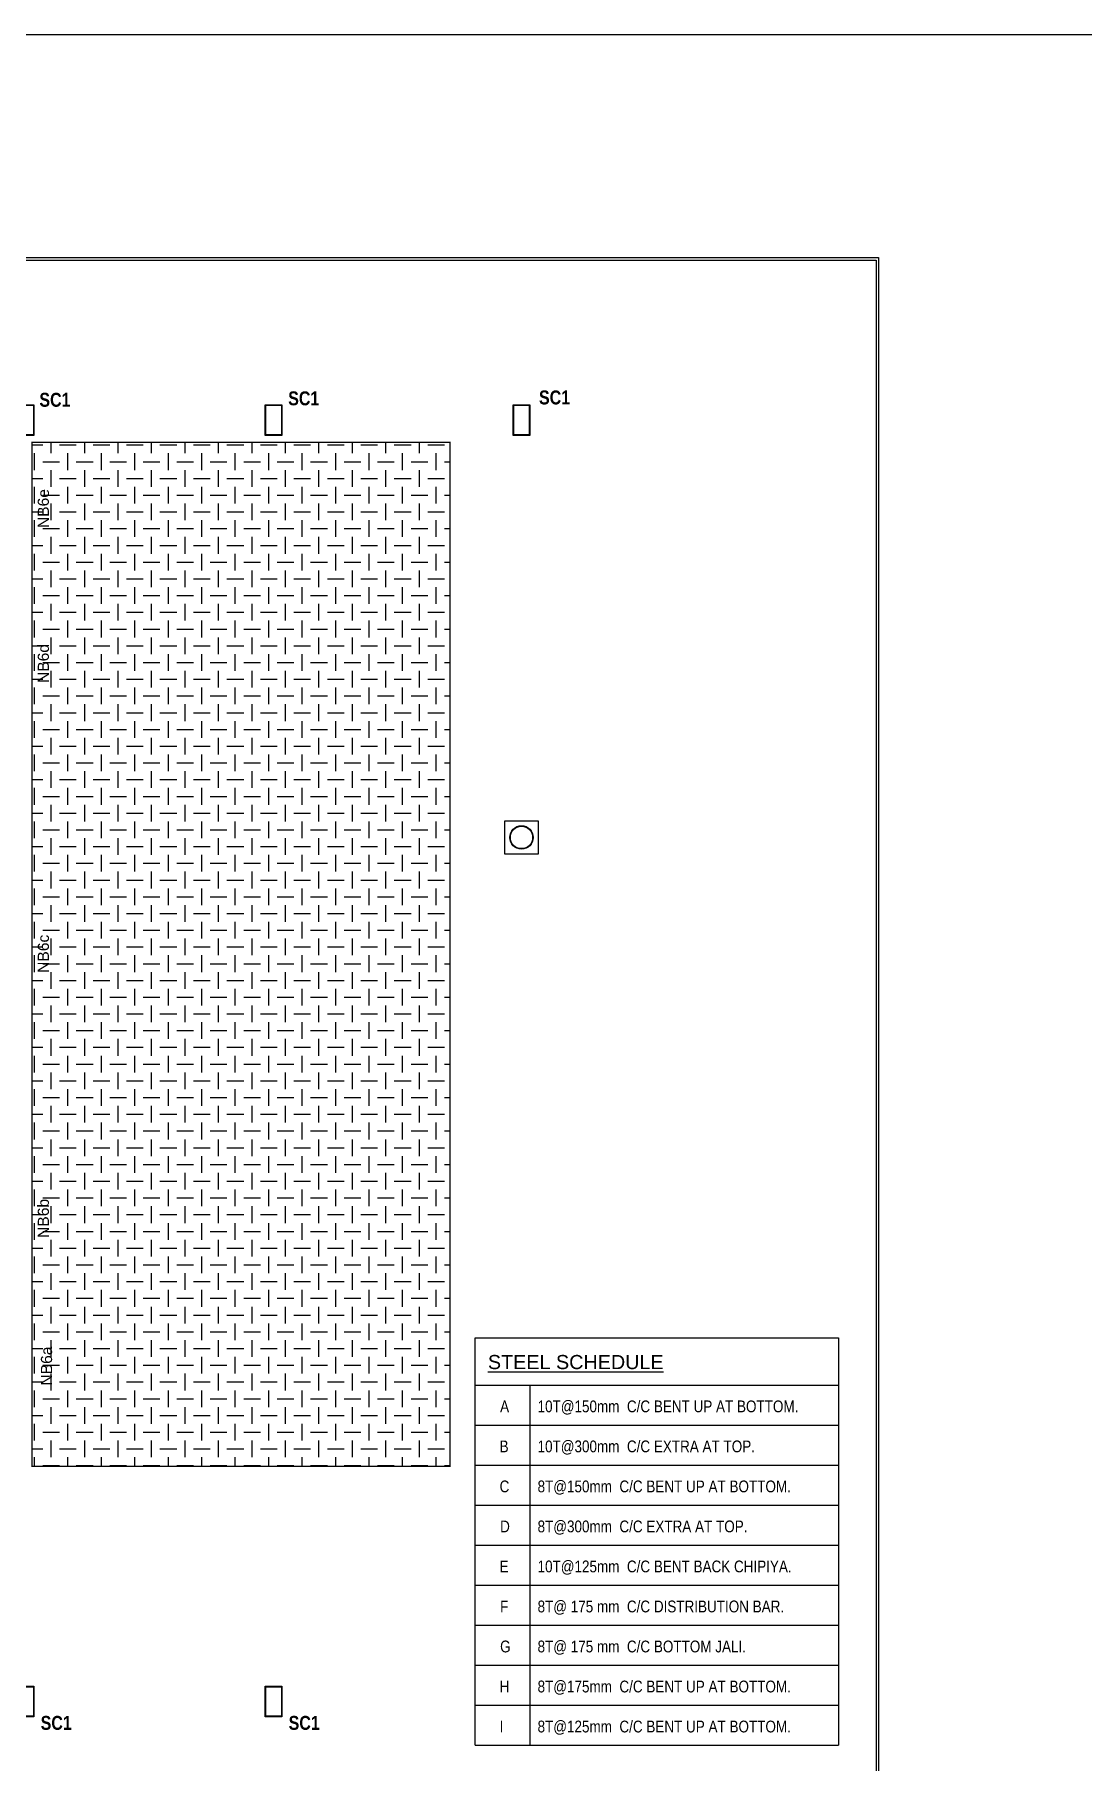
# Model space of a CAD drawing. Header units: millimetres. Extents: x 1864042 to 2029466, y -1645991 to -1593441.
# Drawn here: x 1927952 to 1946754, y -1624421 to -1593441 of the extents above; entities that cross this region are included whole.
import ezdxf

# ---------------------------------------------------------------- set-up
doc = ezdxf.new("R2010")
doc.units = ezdxf.units.MM
doc.header["$MEASUREMENT"] = 0
doc.linetypes.add('1', pattern=[0])
for name, color, linetype in [('BEAM NO', 7, '1'), ('Fabrication', 7, 'Continuous'), ('S-TITTEXT', 7, 'Continuous'), ('STEEL', 1, 'Continuous'), ('Steel Col', 2, 'Continuous'), ('Text', 7, 'Continuous')]:
    doc.layers.add(name, color=color, linetype=linetype)
doc.styles.add('arial', font='arial.ttf')
doc.styles.add('G3-TEXT', font='ARIALNB.TTF', dxfattribs={"height": 3})
doc.styles.add('meer', font='ARIALN.TTF')
doc.styles.get("Standard").update_dxf_attribs({"font": 'arial.ttf'})

# ---------------------------------------------------------------- blocks, each defined once
blk = doc.blocks.new('Fabrication Platform')
at = {"layer": 'Fabrication', "linetype": 'Continuous', "ltscale": 0.25, "transparency": 33554559}
h = blk.add_hatch(dxfattribs=at)
h.set_pattern_fill('CHECKERED', color=8, scale=300)
h.set_pattern_definition([(0, (0, 0), (300, 300), [300, -300]), (90, (150, 150), (-300, 300), [300, -300])])
h.paths.add_polyline_path([(1935398, -1600754), (1927906, -1600754), (1927906, -1619114), (1935398, -1619114)])
at = {"layer": 'Fabrication', "color": 8, "const_width": 25}
blk.add_lwpolyline([(1935398, -1600754), (1927906, -1600754), (1927906, -1619114), (1935398, -1619114)], close=True, dxfattribs=at)
blk = doc.blocks.new('G$CECFCBF78')
at = {"layer": 'Steel Col', "color": 6}
for points in [[(-13505, 1276), (-13205, 1276), (-13205, 726), (-13505, 726)], [(-13495, 1266), (-13215, 1266), (-13215, 736), (-13495, 736)], [(-8705, 1275), (-8405, 1275), (-8405, 725), (-8705, 725)], [(-8695, 1265), (-8415, 1265), (-8415, 735), (-8695, 735)], [(-4260, 1276), (-3960, 1276), (-3960, 726), (-4260, 726)], [(-4250, 1266), (-3970, 1266), (-3970, 736), (-4250, 736)], [(185, 1276), (485, 1276), (485, 726), (185, 726)], [(195, 1266), (475, 1266), (475, 736), (195, 736)], [(4630, 1275), (4930, 1275), (4930, 725), (4630, 725)], [(4640, 1265), (4920, 1265), (4920, 735), (4640, 735)], [(9075, 1275), (9375, 1275), (9375, 725), (9075, 725)], [(9085, 1265), (9365, 1265), (9365, 735), (9085, 735)], [(-13505, -21699), (-13205, -21699), (-13205, -22249), (-13505, -22249)], [(-13495, -21709), (-13215, -21709), (-13215, -22239), (-13495, -22239)], [(-8705, -21699), (-8405, -21699), (-8405, -22249), (-8705, -22249)], [(-8695, -21709), (-8415, -21709), (-8415, -22239), (-8695, -22239)], [(-4260, -21699), (-3960, -21699), (-3960, -22249), (-4260, -22249)], [(-4250, -21709), (-3970, -21709), (-3970, -22239), (-4250, -22239)], [(185, -21699), (485, -21699), (485, -22249), (185, -22249)], [(195, -21709), (475, -21709), (475, -22239), (195, -22239)], [(4630, -21699), (4930, -21699), (4930, -22249), (4630, -22249)], [(4640, -21709), (4920, -21709), (4920, -22239), (4640, -22239)]]:
    blk.add_lwpolyline(points, close=True, dxfattribs=at)
at = {"color": 1, "style": 'G3-TEXT'}
for p in [(-12713, 1002), (583, 1239), (5043, 1265), (9539, 1281), (-7913, 694), (-3468, 695), (-12704, -22310), (-7904, -22310), (-3459, -22310), (606, -22483), (5051, -22483)]:
    blk.add_text('SC1', height=250, dxfattribs=at).set_placement(p)
blk = doc.blocks.new('Steel Col')
at = {"layer": 'Steel Col', "color": 2}
for radius in [210, 200]:
    blk.add_circle((1997102, -1500610), radius, dxfattribs=at)
blk = doc.blocks.new('G$CC2E7649D')
at = {"layer": 'Steel Col', "color": 1}
blk.add_lwpolyline([(17365, -6183), (17965, -6183), (17965, -6783), (17365, -6783)], close=True, dxfattribs=at)
at = {"layer": 'Steel Col', "color": 251}
blk.add_blockref('Steel Col', (-1979437, 1494127), dxfattribs=at)

msp = doc.modelspace()

# ---------------------------------------------------------------- linework, layer by layer
for p, q in [((1935849.2, -1616809), (1942361.8, -1616809)), ((1935849.2, -1624112.9), (1935849.2, -1616809)), ((1935849.2, -1617655.3), (1942361.8, -1617655.3)), ((1936827.6, -1617655.3), (1936827.6, -1624112.9)), ((1935849.2, -1618372.8), (1942361.8, -1618372.8)), ((1935849.2, -1619090.3), (1942361.8, -1619090.3)), ((1935849.2, -1619807.8), (1942361.8, -1619807.8)), ((1935849.2, -1620525.4), (1942361.8, -1620525.4)), ((1935849.2, -1621242.9), (1942361.8, -1621242.9)), ((1935849.2, -1621960.4), (1942361.8, -1621960.4)), ((1935849.2, -1622677.9), (1942361.8, -1622677.9)), ((1935849.2, -1623395.4), (1942361.8, -1623395.4)), ((1935849.2, -1624112.9), (1942361.8, -1624112.9))]:
    msp.add_line(p, q)
at = {"color": 2}
msp.add_lwpolyline([(2029466.2, -1645991.4), (1864041.6, -1645991.4), (1864041.6, -1593441.4), (2029466.2, -1593441.4)], close=True, dxfattribs=at)
at = {"lineweight": -3}
for points in [[(1943081, -1641991.4), (1911581, -1641991.4), (1911581, -1597441.4), (1943081, -1597441.4)], [(1911624.5, -1641947.9), (1911624.5, -1597484.9), (1943037.5, -1597484.9), (1943037.5, -1641947.9)]]:
    msp.add_lwpolyline(points, close=True, dxfattribs=at)
msp.add_lwpolyline([(1942361.8, -1616809), (1942361.8, -1624112.9)])

# ---------------------------------------------------------------- block references
at = {"layer": 'Fabrication', "color": 2}
msp.add_blockref('Fabrication Platform', (0, 0), dxfattribs=at)
at = {"layer": 'STEEL', "color": 2}
for name, p in [('G$CECFCBF78', (1927455.5, -1601353.8)), ('G$CC2E7649D', (1919015.5, -1601353.8))]:
    msp.add_blockref(name, p, dxfattribs=at)

# ---------------------------------------------------------------- texts
at = {"layer": 'BEAM NO', "ltscale": 500, "style": 'arial'}
for s, p in [('NB6e', (1928208.7, -1602289.2, 0)), ('NB6d', (1928208.7, -1605067.3, 0)), ('NB6c', (1928208.7, -1610263.9, 0)), ('NB6b', (1928208.7, -1615015.9, 0)), ('NB6a', (1928265.7, -1617663.5, 0))]:
    msp.add_text(s, height=200, rotation=89.99997, dxfattribs=at).set_placement(p)
at = {"layer": 'S-TITTEXT', "color": 1}
msp.add_text('%%USTEEL SCHEDULE', height=253.619, dxfattribs=at).set_placement((1936078.3, -1617369.3))
at = {"layer": 'Text', "style": 'meer'}
for s, height, p in [('A', 210.9, (1936297.4, -1618142.6)), ('10T@150mm  C/C BENT UP AT BOTTOM.', 210.938, (1936968.8, -1618142.6)), ('B', 210.9, (1936288, -1618860.1)), ('10T@300mm  C/C EXTRA AT TOP.', 210.938, (1936968.8, -1618860.1)), ('C', 210.9, (1936288, -1619577.6)), ('8T@150mm  C/C BENT UP AT BOTTOM.', 210.938, (1936968.8, -1619577.6)), ('D', 210.9, (1936297.4, -1620295.2)), ('8T@300mm  C/C EXTRA AT TOP.', 210.938, (1936968.8, -1620295.2)), ('E', 210.9, (1936288, -1621012.7)), ('10T@125mm  C/C BENT BACK CHIPIYA.', 210.938, (1936968.8, -1621012.7)), ('F', 210.9, (1936297.4, -1621730.2)), ('8T@ 175 mm  C/C DISTRIBUTION BAR.', 210.938, (1936968.8, -1621730.2)), ('G', 210.9, (1936297.4, -1622447.7)), ('8T@ 175 mm  C/C BOTTOM JALI.', 210.938, (1936968.8, -1622447.7)), ('H', 210.9, (1936288, -1623165.2)), ('8T@175mm  C/C BENT UP AT BOTTOM.', 210.938, (1936968.8, -1623165.2)), ('I', 210.9, (1936288, -1623882.7)), ('8T@125mm  C/C BENT UP AT BOTTOM.', 210.938, (1936968.8, -1623882.7))]:
    msp.add_text(s, height=height, dxfattribs=at).set_placement(p)

doc.saveas('drawing.dxf')
